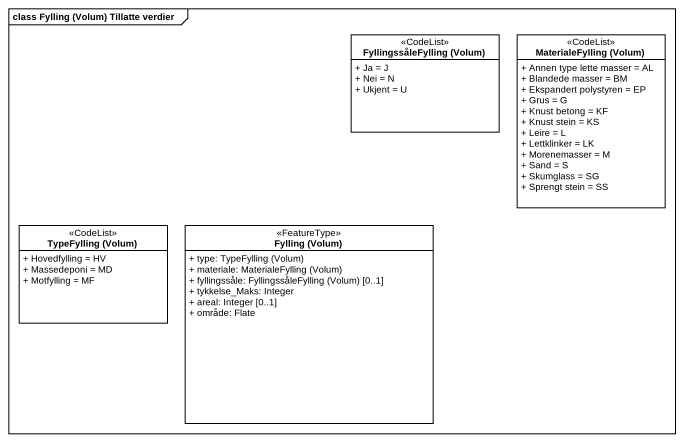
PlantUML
@startuml
mainframe class Fylling (Volum) Tillatte verdier
hide circle
hide empty members
skinparam classAttributeIconSize 0
class "FyllingssåleFylling (Volum)" as FyllingssåleFylling_Volum <<CodeList>> {
  + Ja = J
  + Nei = N
  + Ukjent = U
}
class "MaterialeFylling (Volum)" as MaterialeFylling_Volum <<CodeList>> {
  + Annen type lette masser = AL
  + Blandede masser = BM
  + Ekspandert polystyren = EP
  + Grus = G
  + Knust betong = KF
  + Knust stein = KS
  + Leire = L
  + Lettklinker = LK
  + Morenemasser = M
  + Sand = S
  + Skumglass = SG
  + Sprengt stein = SS
}
class "TypeFylling (Volum)" as TypeFylling_Volum <<CodeList>> {
  + Hovedfylling = HV
  + Massedeponi = MD
  + Motfylling = MF
}
class "Fylling (Volum)" as Fylling_Volum <<FeatureType>> {
  {field} + type: TypeFylling (Volum)
  {field} + materiale: MaterialeFylling (Volum)
  {field} + fyllingssåle: FyllingssåleFylling (Volum) [0..1]
  + tykkelse_Maks: Integer
  + areal: Integer [0..1]
  + område: Flate
}
@enduml
